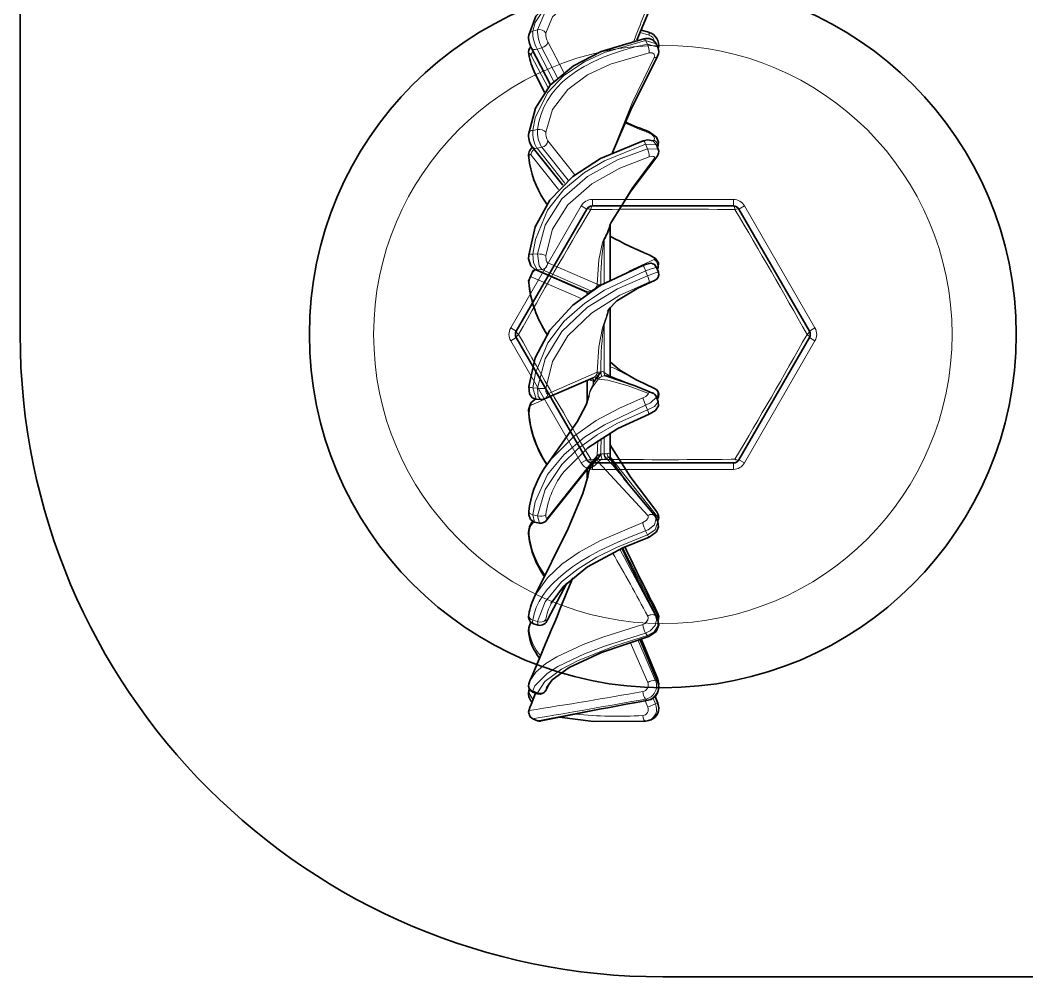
# Model space of a CAD drawing. Extents: x 145 to 857, y 42 to 790.
# Drawn here: x 392.41 to 400.24, y 289.08 to 296.53 of the extents above; entities that cross this region are included whole.
import ezdxf

# ---------------------------------------------------------------- set-up
doc = ezdxf.new("R2010")
doc.units = 0

msp = doc.modelspace()

# ---------------------------------------------------------------- linework, layer by layer
at = {"color": 7, "lineweight": 35}
for p, q in [((392.412, 359.8392), (392.412, 294.0792)), ((397.412, 289.0792), (453.792, 289.0792))]:
    msp.add_line(p, q, dxfattribs=at)
at = {"color": 7, "lineweight": 35, "ltscale": 0.010644}
msp.add_line((397.2104, 296.3682), (397.3724, 296.7619), dxfattribs=at)
at = {"color": 7, "lineweight": 13, "ltscale": 0.000979767}
msp.add_line((396.3999, 296.4388), (396.4373, 296.4503), dxfattribs=at)
at = {"color": 7, "lineweight": 35, "ltscale": 0.001541}
msp.add_line((397.2429, 296.4482), (397.3019, 296.4304), dxfattribs=at)
at = {"color": 7, "lineweight": 13, "ltscale": 0.001851}
msp.add_line((397.2351, 296.4291), (397.3059, 296.4074), dxfattribs=at)
at = {"color": 7, "lineweight": 13, "ltscale": 0.000773163}
msp.add_line((397.2921, 296.3388), (397.2781, 296.3664), dxfattribs=at)
at = {"color": 7, "lineweight": 13, "ltscale": 0.00214}
msp.add_line((397.3596, 296.3402), (397.2781, 296.3664), dxfattribs=at)
at = {"color": 7, "lineweight": 35, "ltscale": 0.008072}
msp.add_line((396.5385, 296.0216), (396.3892, 296.3079), dxfattribs=at)
at = {"color": 7, "lineweight": 13, "ltscale": 0.000972209}
msp.add_line((396.4335, 296.2989), (396.4708, 296.3101), dxfattribs=at)
at = {"color": 7, "lineweight": 13, "ltscale": 0.007057}
msp.add_line((396.5641, 296.0486), (396.4335, 296.2989), dxfattribs=at)
at = {"color": 7, "lineweight": 13, "ltscale": 0.006598}
msp.add_line((396.4708, 296.3101), (396.5928, 296.0761), dxfattribs=at)
at = {"color": 7, "lineweight": 13, "ltscale": 0.006709}
msp.add_line((396.5172, 296.3551), (396.6414, 296.1172), dxfattribs=at)
at = {"color": 7, "lineweight": 13, "ltscale": 0.002108}
for p, q in [((397.2921, 296.3388), (397.3727, 296.3139)), ((397.3624, 295.5556), (397.2781, 295.5592))]:
    msp.add_line(p, q, dxfattribs=at)
at = {"color": 7, "lineweight": 35, "ltscale": 0.000772135}
msp.add_line((397.3727, 296.3139), (397.359, 296.3416), dxfattribs=at)
at = {"color": 7, "lineweight": 13, "ltscale": 0.000244641}
msp.add_line((396.3688, 296.2616), (396.3719, 296.2523), dxfattribs=at)
at = {"color": 7, "lineweight": 13, "ltscale": 0.007117}
msp.add_line((396.5189, 295.9988), (396.3871, 296.2512), dxfattribs=at)
at = {"color": 7, "lineweight": 35, "ltscale": 0.004014}
msp.add_line((396.4195, 296.1078), (396.4923, 295.9647), dxfattribs=at)
at = {"color": 7, "lineweight": 13, "ltscale": 0.000956129}
msp.add_line((396.3999, 295.6664), (396.4373, 295.6742), dxfattribs=at)
at = {"color": 7, "lineweight": 13, "ltscale": 0.00846}
msp.add_line((396.5172, 295.5861), (396.7286, 295.3219), dxfattribs=at)
at = {"color": 7, "lineweight": 13, "ltscale": 0.000248424}
msp.add_line((397.3059, 295.6467), (397.3053, 295.6566), dxfattribs=at)
at = {"color": 7, "lineweight": 13, "ltscale": 0.000271475}
msp.add_line((397.3438, 295.5926), (397.3372, 295.584), dxfattribs=at)
at = {"color": 7, "lineweight": 35, "ltscale": 0.009608}
msp.add_line((396.6342, 295.2401), (396.3943, 295.5403), dxfattribs=at)
at = {"color": 7, "lineweight": 13, "ltscale": 0.000948626}
msp.add_line((396.4335, 295.528), (396.4708, 295.5353), dxfattribs=at)
at = {"color": 7, "lineweight": 13, "ltscale": 0.008695}
msp.add_line((396.6506, 295.2563), (396.4335, 295.528), dxfattribs=at)
at = {"color": 7, "lineweight": 13, "ltscale": 0.008201}
msp.add_line((396.4708, 295.5353), (396.6755, 295.2791), dxfattribs=at)
at = {"color": 7, "lineweight": 13, "ltscale": 0.000933072}
msp.add_line((397.2921, 295.5246), (397.2781, 295.5592), dxfattribs=at)
at = {"color": 7, "lineweight": 13, "ltscale": 0.0021}
msp.add_line((397.2921, 295.5246), (397.376, 295.5209), dxfattribs=at)
at = {"color": 7, "lineweight": 35, "ltscale": 0.000932371}
msp.add_line((397.376, 295.5209), (397.3624, 295.5556), dxfattribs=at)
at = {"color": 7, "lineweight": 13, "ltscale": 0.000204126}
msp.add_line((397.3739, 295.5384), (397.3696, 295.5315), dxfattribs=at)
at = {"color": 7, "lineweight": 13, "ltscale": 0.000198975}
msp.add_line((396.3685, 295.457), (396.3719, 295.4498), dxfattribs=at)
at = {"color": 7, "lineweight": 13, "ltscale": 0.00856}
msp.add_line((396.6011, 295.2063), (396.3871, 295.4737), dxfattribs=at)
at = {"color": 7, "lineweight": 35, "ltscale": 0.000945436}
msp.add_line((396.5096, 295.0917), (396.4887, 295.1232), dxfattribs=at)
at = {"color": 7, "lineweight": 13, "ltscale": 0.027424}
for p, q in [((397.9604, 295.1292), (396.8635, 295.1292)), ((396.7769, 295.0792), (396.2284, 294.1292)), ((398.0471, 293.0792), (398.5956, 294.0292)), ((396.8635, 293.0292), (397.9604, 293.0292))]:
    msp.add_line(p, q, dxfattribs=at)
at = {"color": 7, "lineweight": 13, "ltscale": 0.00125}
for p, q in [((396.8635, 295.1292), (396.8635, 295.0792)), ((397.9604, 295.1292), (397.9604, 295.0792)), ((396.7769, 295.0792), (396.8202, 295.0542)), ((398.0471, 295.0792), (398.0038, 295.0542)), ((398.5956, 294.1292), (398.5522, 294.1042)), ((398.5956, 294.0292), (398.5522, 294.0542)), ((396.7769, 293.0792), (396.8202, 293.1042)), ((396.8635, 293.0292), (396.8635, 293.0792)), ((397.9604, 293.0292), (397.9604, 293.0792)), ((398.0471, 293.0792), (398.0038, 293.1042))]:
    msp.add_line(p, q, dxfattribs=at)
at = {"color": 7, "lineweight": 35, "ltscale": 0.027424}
for p, q in [((396.8202, 295.0542), (396.2717, 294.1042)), ((397.9604, 295.0792), (396.8635, 295.0792)), ((398.5522, 294.1042), (398.0038, 295.0542)), ((396.2717, 294.0542), (396.8202, 293.1042)), ((398.0038, 293.1042), (398.5522, 294.0542)), ((396.8635, 293.0792), (397.9604, 293.0792))]:
    msp.add_line(p, q, dxfattribs=at)
at = {"color": 7, "lineweight": 13, "ltscale": 0.000750764}
msp.add_line((396.881, 295.0511), (396.851, 295.0509), dxfattribs=at)
at = {"color": 7, "lineweight": 13, "ltscale": 0.027425}
msp.add_line((398.5956, 294.1292), (398.0471, 295.0792), dxfattribs=at)
at = {"color": 7, "lineweight": 35, "ltscale": 0.000834494}
msp.add_line((397.0115, 294.956), (396.9982, 294.9253), dxfattribs=at)
at = {"color": 7, "lineweight": 13, "ltscale": 0.00035131}
msp.add_line((397.0002, 294.912), (397.0021, 294.9259), dxfattribs=at)
at = {"color": 7, "lineweight": 13, "ltscale": 0.010281}
msp.add_line((397.0002, 294.912), (397.0002, 294.5007), dxfattribs=at)
at = {"color": 7, "lineweight": 13, "ltscale": 0.000285926}
msp.add_line((397.0021, 294.9259), (397.0029, 294.9373), dxfattribs=at)
at = {"color": 7, "lineweight": 35, "ltscale": 0.010884}
msp.add_line((397.003, 294.9376), (397.003, 294.5022), dxfattribs=at)
at = {"color": 7, "lineweight": 13, "ltscale": 0.000247592}
msp.add_line((396.9551, 294.8106), (396.9535, 294.8203), dxfattribs=at)
at = {"color": 7, "lineweight": 13, "ltscale": 0.008352}
msp.add_line((396.9551, 294.4765), (396.9551, 294.8106), dxfattribs=at)
at = {"color": 7, "lineweight": 13, "ltscale": 0.000939231}
msp.add_line((396.3999, 294.7026), (396.4373, 294.7057), dxfattribs=at)
at = {"color": 7, "lineweight": 13, "ltscale": 0.00538}
msp.add_line((397.3438, 294.6619), (397.1483, 294.5721), dxfattribs=at)
at = {"color": 7, "lineweight": 13, "ltscale": 5.12591e-05}
msp.add_line((397.3059, 294.697), (397.3064, 294.699), dxfattribs=at)
at = {"color": 7, "lineweight": 35, "ltscale": 0.011066}
msp.add_line((396.8195, 294.4091), (396.4136, 294.5858), dxfattribs=at)
at = {"color": 7, "lineweight": 13, "ltscale": 0.000932938}
msp.add_line((396.4335, 294.5824), (396.4708, 294.5849), dxfattribs=at)
at = {"color": 7, "lineweight": 13, "ltscale": 0.010741}
msp.add_line((396.8275, 294.4109), (396.4335, 294.5824), dxfattribs=at)
at = {"color": 7, "lineweight": 13, "ltscale": 0.010385}
msp.add_line((396.4708, 294.5849), (396.8517, 294.4192), dxfattribs=at)
at = {"color": 7, "lineweight": 13, "ltscale": 0.010457}
msp.add_line((396.5172, 294.6353), (396.9013, 294.4698), dxfattribs=at)
at = {"color": 7, "lineweight": 13, "ltscale": 0.000999216}
msp.add_line((397.2921, 294.5361), (397.2781, 294.5735), dxfattribs=at)
at = {"color": 7, "lineweight": 35, "ltscale": 0.00099944}
msp.add_line((397.377, 294.5635), (397.3633, 294.6011), dxfattribs=at)
at = {"color": 7, "lineweight": 13, "ltscale": 0.000111007}
msp.add_line((397.3696, 294.5966), (397.3655, 294.5948), dxfattribs=at)
at = {"color": 7, "lineweight": 13, "ltscale": 0.000228537}
msp.add_line((397.3764, 294.6027), (397.3696, 294.5966), dxfattribs=at)
at = {"color": 7, "lineweight": 35, "ltscale": 0.000476663}
msp.add_line((397.3764, 294.6027), (397.3696, 294.5848), dxfattribs=at)
at = {"color": 7, "lineweight": 13, "ltscale": 0.000104956}
msp.add_line((396.3684, 294.4843), (396.3719, 294.4819), dxfattribs=at)
at = {"color": 7, "lineweight": 13, "ltscale": 0.010626}
msp.add_line((396.7775, 294.3597), (396.3871, 294.5279), dxfattribs=at)
at = {"color": 7, "lineweight": 13, "ltscale": 0.003695}
msp.add_line((397.3438, 294.4976), (397.2103, 294.4343), dxfattribs=at)
at = {"color": 7, "lineweight": 35, "ltscale": 0.003699}
for p, q in [((397.3472, 294.4989), (397.2134, 294.4359)), ((397.3472, 293.6595), (397.2134, 293.7226))]:
    msp.add_line(p, q, dxfattribs=at)
at = {"color": 7, "lineweight": 35, "ltscale": 0.000292925}
msp.add_line((396.823, 294.3981), (396.8195, 294.4092), dxfattribs=at)
at = {"color": 7, "lineweight": 13, "ltscale": 0.000432369}
for p, q in [((396.8437, 294.417), (396.8275, 294.4109)), ((396.8709, 293.7143), (396.8547, 293.7203))]:
    msp.add_line(p, q, dxfattribs=at)
at = {"color": 7, "lineweight": 13, "ltscale": 0.000207301}
msp.add_line((396.8437, 294.417), (396.8517, 294.4192), dxfattribs=at)
at = {"color": 7, "lineweight": 13, "ltscale": 0.000268191}
msp.add_line((396.854, 294.4139), (396.8437, 294.417), dxfattribs=at)
at = {"color": 7, "lineweight": 13, "ltscale": 0.000188225}
msp.add_line((396.9013, 294.4698), (396.9004, 294.4623), dxfattribs=at)
at = {"color": 7, "lineweight": 13, "ltscale": 0.000605574}
msp.add_line((396.9234, 294.4546), (396.9004, 294.4623), dxfattribs=at)
at = {"color": 7, "lineweight": 35, "ltscale": 0.000196077}
msp.add_line((396.9234, 294.4546), (396.9281, 294.4608), dxfattribs=at)
at = {"color": 7, "lineweight": 35, "ltscale": 0.00011673}
msp.add_line((396.9279, 294.4655), (396.9279, 294.4702), dxfattribs=at)
at = {"color": 7, "lineweight": 35, "ltscale": 0.000106812}
msp.add_line((396.9279, 294.4612), (396.9279, 294.4655), dxfattribs=at)
at = {"color": 7, "lineweight": 13, "ltscale": 0.000232705}
msp.add_line((396.9279, 294.4612), (396.9363, 294.4653), dxfattribs=at)
at = {"color": 7, "lineweight": 35, "ltscale": 5.56946e-05}
msp.add_line((396.823, 294.3981), (396.823, 294.3958), dxfattribs=at)
at = {"color": 7, "lineweight": 13, "ltscale": 4.65643e-05}
msp.add_line((396.823, 294.3981), (396.8231, 294.3962), dxfattribs=at)
at = {"color": 7, "lineweight": 13, "ltscale": 0.013543}
msp.add_line((397.0002, 294.2878), (397.0002, 293.746), dxfattribs=at)
at = {"color": 7, "lineweight": 35, "ltscale": 0.013217}
msp.add_line((397.003, 294.2913), (397.003, 293.7626), dxfattribs=at)
at = {"color": 7, "lineweight": 13, "ltscale": 0.001249}
for p, q in [((396.2284, 294.1292), (396.2717, 294.1042)), ((396.2284, 294.0292), (396.2717, 294.0542))]:
    msp.add_line(p, q, dxfattribs=at)
at = {"color": 7, "lineweight": 13, "ltscale": 0.000191407}
msp.add_line((396.9551, 294.1546), (396.9535, 294.1621), dxfattribs=at)
at = {"color": 7, "lineweight": 13, "ltscale": 0.009286}
msp.add_line((396.9551, 293.7832), (396.9551, 294.1546), dxfattribs=at)
at = {"color": 7, "lineweight": 13, "ltscale": 0.027423}
msp.add_line((396.2284, 294.0292), (396.7769, 293.0792), dxfattribs=at)
at = {"color": 7, "lineweight": 13, "ltscale": 0.01049}
msp.add_line((396.5172, 293.6174), (396.9013, 293.7862), dxfattribs=at)
at = {"color": 7, "lineweight": 13, "ltscale": 0.000191256}
msp.add_line((396.9013, 293.7862), (396.9004, 293.7786), dxfattribs=at)
at = {"color": 7, "lineweight": 13, "ltscale": 0.000574625}
msp.add_line((396.9234, 293.7773), (396.9004, 293.7786), dxfattribs=at)
at = {"color": 7, "lineweight": 13, "ltscale": 0.000683704}
msp.add_line((396.9286, 293.7885), (396.9013, 293.7862), dxfattribs=at)
at = {"color": 7, "lineweight": 35, "ltscale": 0.000664507}
msp.add_line((396.9234, 293.7773), (396.9068, 293.7566), dxfattribs=at)
at = {"color": 7, "lineweight": 35, "ltscale": 0.000199747}
msp.add_line((396.9234, 293.7773), (396.9281, 293.7838), dxfattribs=at)
at = {"color": 7, "lineweight": 35, "ltscale": 0.000108337}
msp.add_line((396.9279, 293.7842), (396.9279, 293.7885), dxfattribs=at)
at = {"color": 7, "lineweight": 13, "ltscale": 0.000841533}
msp.add_line((396.9279, 293.7842), (396.9384, 293.7522), dxfattribs=at)
at = {"color": 7, "lineweight": 13, "ltscale": 0.00068746}
msp.add_line((396.9286, 293.7885), (396.9289, 293.816), dxfattribs=at)
at = {"color": 7, "lineweight": 13, "ltscale": 0.000137757}
msp.add_line((396.9551, 293.7832), (396.9597, 293.7802), dxfattribs=at)
at = {"color": 7, "lineweight": 13, "ltscale": 0.000566161}
msp.add_line((396.9597, 293.7802), (396.9791, 293.7684), dxfattribs=at)
at = {"color": 7, "lineweight": 13, "ltscale": 0.011848}
msp.add_line((396.8209, 293.719), (396.3871, 293.528), dxfattribs=at)
at = {"color": 7, "lineweight": 35, "ltscale": 0.010312}
msp.add_line((396.4907, 293.5769), (396.869, 293.7415), dxfattribs=at)
at = {"color": 7, "lineweight": 13, "ltscale": 7.3401e-05}
msp.add_line((396.823, 293.721), (396.8209, 293.719), dxfattribs=at)
at = {"color": 7, "lineweight": 13, "ltscale": 0.004324}
msp.add_line((396.8209, 293.719), (396.8214, 293.5461), dxfattribs=at)
at = {"color": 7, "lineweight": 35, "ltscale": 0.004278}
msp.add_line((396.823, 293.7214), (396.823, 293.5503), dxfattribs=at)
at = {"color": 7, "lineweight": 13, "ltscale": 0.004177}
msp.add_line((396.8258, 293.7227), (396.8258, 293.5556), dxfattribs=at)
at = {"color": 7, "lineweight": 13, "ltscale": 0.000407916}
msp.add_line((396.8547, 293.7203), (396.8409, 293.729), dxfattribs=at)
at = {"color": 7, "lineweight": 13, "ltscale": 0.000347523}
msp.add_line((396.8547, 293.7203), (396.8514, 293.7339), dxfattribs=at)
at = {"color": 7, "lineweight": 13, "ltscale": 0.000431107}
msp.add_line((396.8802, 293.7481), (396.865, 293.74), dxfattribs=at)
at = {"color": 7, "lineweight": 13, "ltscale": 0.001406}
msp.add_line((396.8709, 293.6764), (396.9032, 293.7224), dxfattribs=at)
at = {"color": 7, "lineweight": 13, "ltscale": 0.000605011}
msp.add_line((396.8709, 293.7143), (396.8709, 293.6901), dxfattribs=at)
at = {"color": 7, "lineweight": 13, "ltscale": 0.000103067}
msp.add_line((396.8709, 293.7143), (396.8749, 293.7133), dxfattribs=at)
at = {"color": 7, "lineweight": 13, "ltscale": 0.000611845}
msp.add_line((396.8709, 293.6901), (396.8787, 293.7133), dxfattribs=at)
at = {"color": 7, "lineweight": 13, "ltscale": 9.53674e-05}
msp.add_line((396.8787, 293.7133), (396.8749, 293.7133), dxfattribs=at)
at = {"color": 7, "lineweight": 35, "ltscale": 0.000663224}
msp.add_line((396.8931, 293.7356), (396.8787, 293.7133), dxfattribs=at)
at = {"color": 7, "lineweight": 13, "ltscale": 0.000449989}
msp.add_line((396.8931, 293.7356), (396.8802, 293.7481), dxfattribs=at)
at = {"color": 7, "lineweight": 35, "ltscale": 0.00022967}
msp.add_line((396.8935, 293.7362), (396.8981, 293.7442), dxfattribs=at)
at = {"color": 7, "lineweight": 35, "ltscale": 0.000378268}
msp.add_line((396.9068, 293.7566), (396.8981, 293.7442), dxfattribs=at)
at = {"color": 7, "lineweight": 13, "ltscale": 0.000428745}
msp.add_line((396.8981, 293.7442), (396.909, 293.731), dxfattribs=at)
at = {"color": 7, "lineweight": 13, "ltscale": 0.000257309}
msp.add_line((396.9032, 293.7224), (396.909, 293.731), dxfattribs=at)
at = {"color": 7, "lineweight": 13, "ltscale": 0.000487671}
msp.add_line((396.9068, 293.7566), (396.9185, 293.741), dxfattribs=at)
at = {"color": 7, "lineweight": 13, "ltscale": 0.000345901}
msp.add_line((396.909, 293.731), (396.9185, 293.741), dxfattribs=at)
at = {"color": 7, "lineweight": 13, "ltscale": 0.000342978}
msp.add_line((397.0002, 293.746), (396.993, 293.7577), dxfattribs=at)
at = {"color": 7, "lineweight": 35, "ltscale": 0.000432587}
msp.add_line((397.003, 293.7626), (397.003, 293.7453), dxfattribs=at)
at = {"color": 7, "lineweight": 13, "ltscale": 0.00093748}
msp.add_line((396.3999, 293.6636), (396.4373, 293.6616), dxfattribs=at)
at = {"color": 7, "lineweight": 13, "ltscale": 0.002317}
msp.add_line((396.4263, 293.5748), (396.3999, 293.6636), dxfattribs=at)
at = {"color": 7, "lineweight": 13, "ltscale": 0.000342561}
msp.add_line((396.8709, 293.6901), (396.8709, 293.6764), dxfattribs=at)
at = {"color": 7, "lineweight": 35, "ltscale": 0.000162993}
msp.add_line((396.4196, 293.5753), (396.4136, 293.5727), dxfattribs=at)
at = {"color": 7, "lineweight": 35, "ltscale": 0.000923752}
msp.add_line((396.4267, 293.5748), (396.4636, 293.5723), dxfattribs=at)
at = {"color": 7, "lineweight": 13, "ltscale": 0.001549}
msp.add_line((397.2781, 293.5283), (397.2557, 293.586), dxfattribs=at)
at = {"color": 7, "lineweight": 13, "ltscale": 0.000421961}
msp.add_line((397.3696, 293.5992), (397.3541, 293.606), dxfattribs=at)
at = {"color": 7, "lineweight": 35, "ltscale": 0.000960829}
msp.add_line((397.3764, 293.5558), (397.3627, 293.5917), dxfattribs=at)
at = {"color": 7, "lineweight": 13, "ltscale": 0.000345931}
msp.add_line((397.3696, 293.5992), (397.3648, 293.5863), dxfattribs=at)
at = {"color": 7, "lineweight": 13, "ltscale": 0.0002138}
msp.add_line((397.377, 293.5949), (397.3696, 293.5992), dxfattribs=at)
at = {"color": 7, "lineweight": 35, "ltscale": 0.000539905}
msp.add_line((397.377, 293.5949), (397.3696, 293.5746), dxfattribs=at)
at = {"color": 7, "lineweight": 13, "ltscale": 0.000133067}
msp.add_line((396.3684, 293.4614), (396.3719, 293.4655), dxfattribs=at)
at = {"color": 7, "lineweight": 13, "ltscale": 0.000960016}
msp.add_line((397.2921, 293.4925), (397.2781, 293.5283), dxfattribs=at)
at = {"color": 7, "lineweight": 13, "ltscale": 0.000900414}
msp.add_line((397.3064, 293.4594), (397.2921, 293.4925), dxfattribs=at)
at = {"color": 7, "lineweight": 13, "ltscale": 0.004079}
msp.add_line((397.0002, 293.3118), (397.0002, 293.1486), dxfattribs=at)
at = {"color": 7, "lineweight": 35, "ltscale": 0.003647}
msp.add_line((397.003, 293.3134), (397.003, 293.1675), dxfattribs=at)
at = {"color": 7, "lineweight": 13, "ltscale": 0.002902}
msp.add_line((396.9013, 293.138), (396.9075, 293.2539), dxfattribs=at)
at = {"color": 7, "lineweight": 13, "ltscale": 0.002486}
msp.add_line((396.9289, 293.1711), (396.9322, 293.2705), dxfattribs=at)
at = {"color": 7, "lineweight": 13, "ltscale": 0.003419}
msp.add_line((396.9551, 293.1478), (396.9551, 293.2846), dxfattribs=at)
at = {"color": 7, "lineweight": 35, "ltscale": 0.000154114}
msp.add_line((396.9279, 293.1465), (396.9279, 293.1527), dxfattribs=at)
at = {"color": 7, "lineweight": 13, "ltscale": 0.000458567}
msp.add_line((396.9286, 293.1527), (396.9289, 293.1711), dxfattribs=at)
at = {"color": 7, "lineweight": 13, "ltscale": 0.000494823}
msp.add_line((396.9597, 293.1486), (396.9791, 293.1526), dxfattribs=at)
at = {"color": 7, "lineweight": 13, "ltscale": 0.000217739}
msp.add_line((397.0002, 293.1486), (396.993, 293.1534), dxfattribs=at)
at = {"color": 7, "lineweight": 35, "ltscale": 0.000523003}
msp.add_line((397.0115, 293.2025), (397.0027, 293.2215), dxfattribs=at)
at = {"color": 7, "lineweight": 35, "ltscale": 0.001057}
msp.add_line((397.003, 293.1675), (397.003, 293.1253), dxfattribs=at)
at = {"color": 7, "lineweight": 13, "ltscale": 0.000437092}
msp.add_line((397.0115, 293.2025), (397.0035, 293.218), dxfattribs=at)
at = {"color": 7, "lineweight": 35, "ltscale": 0.002025}
msp.add_line((396.5352, 293.1015), (396.4887, 293.0352), dxfattribs=at)
at = {"color": 7, "lineweight": 35, "ltscale": 0.01531}
msp.add_line((396.5098, 292.6352), (396.8919, 293.1138), dxfattribs=at)
at = {"color": 7, "lineweight": 13, "ltscale": 0.015423}
msp.add_line((396.5172, 292.6553), (396.9013, 293.138), dxfattribs=at)
at = {"color": 7, "lineweight": 13, "ltscale": 0.000527954}
msp.add_line((396.8709, 293.0872), (396.8709, 293.0661), dxfattribs=at)
at = {"color": 7, "lineweight": 13, "ltscale": 0.000126201}
msp.add_line((396.8709, 293.0872), (396.8749, 293.0841), dxfattribs=at)
at = {"color": 7, "lineweight": 13, "ltscale": 0.00046008}
msp.add_line((396.8709, 293.0661), (396.8787, 293.0827), dxfattribs=at)
at = {"color": 7, "lineweight": 13, "ltscale": 0.000101359}
msp.add_line((396.8787, 293.0827), (396.8749, 293.0841), dxfattribs=at)
at = {"color": 7, "lineweight": 13, "ltscale": 0.00025201}
msp.add_line((396.8931, 293.0994), (396.8845, 293.1047), dxfattribs=at)
at = {"color": 7, "lineweight": 35, "ltscale": 0.000200634}
msp.add_line((396.8935, 293.1), (396.8981, 293.1066), dxfattribs=at)
at = {"color": 7, "lineweight": 35, "ltscale": 0.000346025}
msp.add_line((396.9068, 293.1173), (396.8981, 293.1066), dxfattribs=at)
at = {"color": 7, "lineweight": 13, "ltscale": 0.000173081}
msp.add_line((396.9013, 293.138), (396.9004, 293.1311), dxfattribs=at)
at = {"color": 7, "lineweight": 13, "ltscale": 0.000227821}
msp.add_line((396.9032, 293.0812), (396.909, 293.0883), dxfattribs=at)
at = {"color": 7, "lineweight": 35, "ltscale": 0.000634548}
msp.add_line((396.9234, 293.1365), (396.9068, 293.1173), dxfattribs=at)
at = {"color": 7, "lineweight": 13, "ltscale": 0.000305147}
msp.add_line((396.909, 293.0883), (396.9185, 293.0959), dxfattribs=at)
at = {"color": 7, "lineweight": 13, "ltscale": 0.014235}
msp.add_line((396.909, 293.0883), (397.2949, 292.6696), dxfattribs=at)
at = {"color": 7, "lineweight": 35, "ltscale": 0.000187668}
msp.add_line((396.9234, 293.1365), (396.9281, 293.1424), dxfattribs=at)
at = {"color": 7, "lineweight": 35, "ltscale": 9.53674e-05}
msp.add_line((396.9279, 293.1427), (396.9279, 293.1465), dxfattribs=at)
at = {"color": 7, "lineweight": 13, "ltscale": 0.00011665}
msp.add_line((396.9551, 293.1478), (396.9597, 293.1486), dxfattribs=at)
at = {"color": 7, "lineweight": 13, "ltscale": 6.3232e-05}
msp.add_line((396.9706, 293.1153), (396.9725, 293.117), dxfattribs=at)
at = {"color": 7, "lineweight": 13, "ltscale": 0.000516212}
msp.add_line((396.9725, 293.117), (396.9926, 293.1215), dxfattribs=at)
at = {"color": 7, "lineweight": 13, "ltscale": 0.000202012}
msp.add_line((396.9926, 293.1215), (396.9988, 293.1267), dxfattribs=at)
at = {"color": 7, "lineweight": 13, "ltscale": 8.26584e-05}
msp.add_line((397.0021, 293.1262), (396.9988, 293.1267), dxfattribs=at)
at = {"color": 7, "lineweight": 13, "ltscale": 4.82586e-05}
msp.add_line((397.0033, 293.1247), (397.0021, 293.1262), dxfattribs=at)
at = {"color": 7, "lineweight": 13, "ltscale": 0.014865}
msp.add_line((397.3696, 292.6598), (397.0022, 293.1273), dxfattribs=at)
at = {"color": 7, "lineweight": 13, "ltscale": 0.000750008}
msp.add_line((397.943, 293.1073), (397.973, 293.1076), dxfattribs=at)
at = {"color": 7, "lineweight": 13, "ltscale": 0.002006}
msp.add_line((396.8212, 293.0263), (396.8217, 292.9461), dxfattribs=at)
at = {"color": 7, "lineweight": 35, "ltscale": 0.001897}
msp.add_line((396.823, 293.0274), (396.823, 292.9515), dxfattribs=at)
at = {"color": 7, "lineweight": 13, "ltscale": 0.00114}
msp.add_line((396.8258, 293.0309), (396.8258, 292.9853), dxfattribs=at)
at = {"color": 7, "lineweight": 13, "ltscale": 0.000378419}
msp.add_line((396.8709, 293.0661), (396.8709, 293.0509), dxfattribs=at)
at = {"color": 7, "lineweight": 13, "ltscale": 0.000791498}
msp.add_line((396.8236, 292.9537), (396.8258, 292.9853), dxfattribs=at)
at = {"color": 7, "lineweight": 35, "ltscale": 0.009516}
msp.add_line((397.1096, 292.9579), (397.3515, 292.664), dxfattribs=at)
at = {"color": 7, "lineweight": 13, "ltscale": 0.000830128}
msp.add_line((396.4078, 292.6206), (396.3871, 292.5946), dxfattribs=at)
at = {"color": 7, "lineweight": 35, "ltscale": 0.000198745}
msp.add_line((396.3992, 292.6243), (396.3943, 292.6181), dxfattribs=at)
at = {"color": 7, "lineweight": 13, "ltscale": 0.000951874}
msp.add_line((396.3999, 292.6748), (396.4373, 292.6679), dxfattribs=at)
at = {"color": 7, "lineweight": 13, "ltscale": 0.001445}
msp.add_line((396.4144, 292.6189), (396.3999, 292.6748), dxfattribs=at)
at = {"color": 7, "lineweight": 35, "ltscale": 0.000950871}
msp.add_line((396.4144, 292.6189), (396.4517, 292.6115), dxfattribs=at)
at = {"color": 7, "lineweight": 13, "ltscale": 0.001454}
msp.add_line((396.4373, 292.6679), (396.4517, 292.6115), dxfattribs=at)
at = {"color": 7, "lineweight": 35, "ltscale": 0.000413501}
msp.add_line((397.3515, 292.664), (397.3602, 292.6499), dxfattribs=at)
at = {"color": 7, "lineweight": 35, "ltscale": 0.000822419}
msp.add_line((397.3739, 292.62), (397.3602, 292.6499), dxfattribs=at)
at = {"color": 7, "lineweight": 13, "ltscale": 0.000434948}
msp.add_line((397.3696, 292.6598), (397.363, 292.6437), dxfattribs=at)
at = {"color": 7, "lineweight": 35, "ltscale": 0.000307578}
msp.add_line((397.376, 292.6376), (397.3715, 292.6261), dxfattribs=at)
at = {"color": 7, "lineweight": 13, "ltscale": 0.000822539}
msp.add_line((397.2921, 292.5197), (397.2781, 292.5494), dxfattribs=at)
at = {"color": 7, "lineweight": 13, "ltscale": 0.014736}
msp.add_line((397.0783, 292.4081), (397.3557, 291.888), dxfattribs=at)
at = {"color": 7, "lineweight": 13, "ltscale": 0.014786}
msp.add_line((397.3696, 291.8916), (397.0998, 292.4179), dxfattribs=at)
at = {"color": 7, "lineweight": 35, "ltscale": 0.008068}
msp.add_line((396.5151, 291.8573), (396.6644, 292.1435), dxfattribs=at)
at = {"color": 7, "lineweight": 13, "ltscale": 0.00775}
msp.add_line((396.5172, 291.8649), (396.6605, 292.1398), dxfattribs=at)
at = {"color": 7, "lineweight": 13, "ltscale": 0.000974945}
msp.add_line((396.3999, 291.8553), (396.4373, 291.8444), dxfattribs=at)
at = {"color": 7, "lineweight": 35, "ltscale": 0.00097462}
msp.add_line((396.4054, 291.8279), (396.4427, 291.8166), dxfattribs=at)
at = {"color": 7, "lineweight": 13, "ltscale": 0.000707746}
msp.add_line((396.4373, 291.8444), (396.4427, 291.8166), dxfattribs=at)
at = {"color": 7, "lineweight": 13, "ltscale": 0.000195992}
msp.add_line((396.5172, 291.8649), (396.5151, 291.8573), dxfattribs=at)
at = {"color": 7, "lineweight": 13, "ltscale": 0.000625708}
msp.add_line((397.3696, 291.8672), (397.3557, 291.888), dxfattribs=at)
at = {"color": 7, "lineweight": 13, "ltscale": 0.000350423}
msp.add_line((397.3696, 291.8916), (397.3632, 291.8791), dxfattribs=at)
at = {"color": 7, "lineweight": 13, "ltscale": 0.000614158}
msp.add_line((397.2921, 291.7349), (397.2781, 291.7551), dxfattribs=at)
at = {"color": 7, "lineweight": 13, "ltscale": 0.008553}
msp.add_line((397.1565, 291.6831), (397.2949, 291.3702), dxfattribs=at)
at = {"color": 7, "lineweight": 13, "ltscale": 0.008697}
msp.add_line((397.218, 291.7026), (397.3557, 291.3831), dxfattribs=at)
at = {"color": 7, "lineweight": 13, "ltscale": 0.009004}
msp.add_line((397.3696, 291.3743), (397.2302, 291.7064), dxfattribs=at)
at = {"color": 7, "lineweight": 35, "ltscale": 0.009093}
msp.add_line((397.2328, 291.7072), (397.3724, 291.3713), dxfattribs=at)
at = {"color": 7, "lineweight": 13, "ltscale": 0.008694}
msp.add_line((397.3696, 291.3872), (397.2349, 291.7078), dxfattribs=at)
at = {"color": 7, "lineweight": 35, "ltscale": 0.008484}
msp.add_line((397.2429, 291.7102), (397.3724, 291.3965), dxfattribs=at)
at = {"color": 7, "lineweight": 35, "ltscale": 0.000627399}
msp.add_line((396.3701, 291.3605), (396.3784, 291.3842), dxfattribs=at)
at = {"color": 7, "lineweight": 35, "ltscale": 0.000469339}
msp.add_line((396.5168, 291.3401), (396.5241, 291.3574), dxfattribs=at)
at = {"color": 7, "lineweight": 13, "ltscale": 0.000406726}
msp.add_line((396.5172, 291.3416), (396.5236, 291.3565), dxfattribs=at)
at = {"color": 7, "lineweight": 13, "ltscale": 0.000412531}
msp.add_line((397.3696, 291.3743), (397.3557, 291.3831), dxfattribs=at)
at = {"color": 7, "lineweight": 13, "ltscale": 0.000102032}
msp.add_line((397.3724, 291.3713), (397.3696, 291.3743), dxfattribs=at)
at = {"color": 7, "lineweight": 13, "ltscale": 0.002361}
msp.add_line((396.4222, 291.2879), (396.3871, 291.2002), dxfattribs=at)
at = {"color": 7, "lineweight": 35, "ltscale": 0.002361}
msp.add_line((396.4221, 291.2879), (396.3871, 291.2002), dxfattribs=at)
at = {"color": 7, "lineweight": 13, "ltscale": 0.000996051}
msp.add_line((396.3999, 291.3041), (396.4373, 291.2905), dxfattribs=at)
at = {"color": 7, "lineweight": 13, "ltscale": 0.000197217}
msp.add_line((396.4004, 291.2962), (396.3999, 291.3041), dxfattribs=at)
at = {"color": 7, "lineweight": 35, "ltscale": 0.000995477}
msp.add_line((396.4004, 291.2962), (396.4377, 291.2824), dxfattribs=at)
at = {"color": 7, "lineweight": 13, "ltscale": 0.00020166}
msp.add_line((396.4373, 291.2905), (396.4377, 291.2824), dxfattribs=at)
at = {"color": 7, "lineweight": 13, "ltscale": 0.000408825}
msp.add_line((396.5018, 291.3142), (396.5074, 291.3296), dxfattribs=at)
at = {"color": 7, "lineweight": 13, "ltscale": 0.001315}
msp.add_line((397.2749, 291.228), (397.2949, 291.1794), dxfattribs=at)
at = {"color": 7, "lineweight": 13, "ltscale": 0.000404853}
msp.add_line((397.2921, 291.2329), (397.2781, 291.2411), dxfattribs=at)
at = {"color": 7, "lineweight": 13, "ltscale": 0.000119102}
msp.add_line((397.2968, 291.232), (397.2921, 291.2329), dxfattribs=at)
at = {"color": 7, "lineweight": 13, "ltscale": 0.001633}
msp.add_line((397.3557, 291.2034), (397.2949, 291.1794), dxfattribs=at)
at = {"color": 7, "lineweight": 13, "ltscale": 0.001244}
msp.add_line((397.337, 291.2495), (397.3557, 291.2034), dxfattribs=at)
at = {"color": 7, "lineweight": 13, "ltscale": 0.001404}
msp.add_line((397.3696, 291.2076), (397.3489, 291.2598), dxfattribs=at)
at = {"color": 7, "lineweight": 35, "ltscale": 0.001439}
msp.add_line((397.3518, 291.2623), (397.3728, 291.2087), dxfattribs=at)
at = {"color": 7, "lineweight": 13, "ltscale": 0.000363993}
msp.add_line((397.3696, 291.2076), (397.3557, 291.2034), dxfattribs=at)
at = {"color": 7, "lineweight": 13, "ltscale": 8.49368e-05}
msp.add_line((397.3728, 291.2087), (397.3696, 291.2076), dxfattribs=at)
at = {"color": 7, "lineweight": 35, "ltscale": 0.001005}
msp.add_line((396.3996, 291.0875), (396.437, 291.0728), dxfattribs=at)
at = {"color": 7, "lineweight": 13, "ltscale": 0.001006}
msp.add_line((396.3999, 291.0876), (396.4373, 291.0729), dxfattribs=at)
at = {"color": 7, "lineweight": 35, "ltscale": 0.000674667}
msp.add_line((397.3027, 291.0742), (397.2762, 291.0691), dxfattribs=at)
at = {"color": 7, "lineweight": 35, "ltscale": 0.000395483}
msp.add_line((397.3164, 291.079), (397.3015, 291.0738), dxfattribs=at)
at = {"color": 7, "lineweight": 35}
for points in [[(397.2693, 296.9025), (396.9397, 296.8521), (396.6822, 296.7677), (396.5432, 296.6859), (396.4238, 296.5572), (396.3688, 296.4095)], [(397.2631, 296.3803), (396.9321, 296.2805), (396.7165, 296.1705), (396.5362, 296.019), (396.4205, 295.8402), (396.3685, 295.6468)], [(397.0198, 295.4944), (397.1618, 295.8261), (397.3708, 296.2457)], [(397.2585, 295.5862), (396.9274, 295.449), (396.7123, 295.309), (396.5333, 295.1252), (396.4195, 294.9168), (396.3684, 294.697)], [(397.3624, 295.5556), (397.3342, 295.586), (397.2942, 295.5932), (397.2588, 295.5862)], [(397.3053, 295.6566), (397.3625, 295.6155), (397.3794, 295.5757), (397.3739, 295.5384)], [(397.0115, 294.956), (397.1636, 295.1936), (397.3658, 295.4609)], [(396.4153, 294.5851), (396.384, 294.6122), (396.368, 294.6674), (396.3684, 294.697)], [(397.3064, 294.699), (397.3554, 294.6707), (397.3784, 294.6352), (397.3764, 294.6027)], [(396.4203, 294.5829), (396.4037, 294.5765), (396.3677, 294.4943), (396.3684, 294.4843)], [(397.2559, 294.6164), (396.9254, 294.4587), (396.7108, 294.3057), (396.5327, 294.1115), (396.4194, 293.8967), (396.3684, 293.6742)], [(397.3633, 294.6011), (397.3483, 294.6224), (397.3209, 294.6338), (397.2856, 294.6272), (397.2559, 294.6164)], [(397.2103, 294.4343), (397.0538, 294.3401), (396.993, 294.277), (396.9843, 294.2582)], [(397.2103, 293.7241), (397.0779, 293.8005), (397.0032, 293.867)], [(396.4263, 293.5748), (396.396, 293.5864), (396.3742, 293.6165), (396.3684, 293.6742)], [(396.4153, 293.5734), (396.384, 293.5462), (396.368, 293.4911), (396.3684, 293.4614)], [(396.5352, 293.1015), (396.745, 293.3979), (396.8151, 293.531), (396.8372, 293.5977)], [(397.3064, 293.4594), (397.3554, 293.4877), (397.3784, 293.5232), (397.3764, 293.5558)], [(396.6461, 293.0161), (396.8285, 293.1964), (397.0628, 293.3467), (397.3064, 293.4594)], [(397.0115, 293.2025), (397.1636, 292.9648), (397.3658, 292.6975)], [(396.4195, 292.0506), (396.6751, 292.5684), (396.7894, 292.8423), (396.8298, 292.9803)], [(396.4144, 292.6189), (396.3815, 292.6393), (396.3682, 292.674), (396.3685, 292.7014)], [(397.3053, 292.5018), (397.3625, 292.5429), (397.3794, 292.5828), (397.3739, 292.62)], [(396.5441, 291.9869), (396.6379, 292.1168), (396.8252, 292.27), (397.1011, 292.4185), (397.3052, 292.5017)], [(397.3019, 291.728), (397.3588, 291.7669), (397.3796, 291.8182), (397.3707, 291.8654)], [(396.5074, 291.3296), (396.552, 291.391), (396.6839, 291.4871), (396.9343, 291.6042), (397.3019, 291.728)], [(396.5168, 291.3401), (396.4983, 291.3032), (396.4869, 291.2906), (396.4612, 291.2797), (396.4377, 291.2824)], [(396.3996, 291.0875), (396.3786, 291.1031), (396.3676, 291.1385), (396.3775, 291.1754), (396.3871, 291.2002)], [(397.2762, 291.0691), (396.8713, 291.0673), (396.6089, 291.1004)]]:
    msp.add_lwpolyline(points, dxfattribs=at)
at = {"color": 7, "lineweight": 13}
for points in [[(397.2781, 296.8976), (396.9584, 296.8503), (396.8014, 296.8077), (396.642, 296.7399), (396.5126, 296.6473), (396.4184, 296.5074), (396.3999, 296.4388)], [(396.4373, 296.4503), (396.496, 296.589), (396.6257, 296.7063), (396.7556, 296.7707), (396.9016, 296.8176), (397.0533, 296.85), (397.2921, 296.8804)], [(396.5018, 296.424), (396.5546, 296.5497), (396.6721, 296.6543), (396.8633, 296.7366), (397.0085, 296.7729), (397.3059, 296.8138)], [(397.2781, 296.3664), (396.9578, 296.2721), (396.8026, 296.2008), (396.6424, 296.0944), (396.5146, 295.9603), (396.4195, 295.7644), (396.3999, 295.6664)], [(396.3871, 296.2512), (396.3786, 296.2641), (396.3762, 296.2662), (396.3751, 296.2667), (396.374, 296.2668), (396.373, 296.2664), (396.372, 296.265), (396.3712, 296.2598), (396.3719, 296.2523)], [(396.5018, 295.6536), (396.5548, 295.8302), (396.6728, 295.9863), (396.8259, 296.0984), (397.0043, 296.1821), (397.3059, 296.2695)], [(397.3438, 296.2335), (397.1759, 295.8871), (397.0177, 295.4935)], [(397.3059, 296.2695), (397.3284, 296.2696), (397.3372, 296.2659), (397.3437, 296.2598), (397.3474, 296.246), (397.3438, 296.2335)], [(397.3059, 295.6467), (397.327, 295.6353), (397.3418, 295.6199), (397.3474, 295.6041), (397.3438, 295.5926)], [(397.2781, 295.5592), (396.9575, 295.4293), (396.8036, 295.3383), (396.6429, 295.2062), (396.5159, 295.0467), (396.4201, 294.8179), (396.3999, 294.7026)], [(396.4373, 294.7057), (396.4962, 294.9299), (396.6267, 295.1352), (396.8269, 295.3094), (397.059, 295.4367), (397.2921, 295.5246)], [(396.3871, 295.4737), (396.3821, 295.4783), (396.3797, 295.4792), (396.3765, 295.4787), (396.3741, 295.476), (396.3714, 295.4656), (396.3719, 295.4498)], [(396.5018, 294.6934), (396.5548, 294.8992), (396.6728, 295.0879), (396.8591, 295.2524), (397.0787, 295.3744), (397.3059, 295.4609)], [(397.3438, 295.4481), (397.1711, 295.2145), (397.0115, 294.956)], [(397.3059, 295.4609), (397.3283, 295.4653), (397.3373, 295.465), (397.3437, 295.4628), (397.3458, 295.4611), (397.3474, 295.4579), (397.3473, 295.4549), (397.3438, 295.4481)], [(396.9013, 294.4698), (396.9143, 294.6607), (396.9434, 294.7958), (396.9535, 294.8203)], [(396.4335, 294.5824), (396.4047, 294.6357), (396.3999, 294.7026)], [(396.4373, 294.7057), (396.4496, 294.6131), (396.4708, 294.5849)], [(396.5018, 294.6934), (396.5038, 294.658), (396.509, 294.6441), (396.5143, 294.6371), (396.5172, 294.6353)], [(397.3059, 294.697), (397.3365, 294.6805), (397.3452, 294.6721), (397.3474, 294.6672), (397.3472, 294.6651), (397.3452, 294.6626), (397.3438, 294.6619)], [(397.2781, 294.5735), (396.9575, 294.4237), (396.804, 294.3236), (396.6433, 294.182), (396.5162, 294.0149), (396.4201, 293.7802), (396.3999, 293.6636)], [(396.3871, 294.5279), (396.3833, 294.5284), (396.3809, 294.5275), (396.3766, 294.5227), (396.3734, 294.5143), (396.3719, 294.4819)], [(396.4373, 293.6616), (396.496, 293.8894), (396.6262, 294.1031), (396.8259, 294.2904), (397.0582, 294.433), (397.2921, 294.5361)], [(396.5018, 293.659), (396.5547, 293.8689), (396.6722, 294.067), (396.8581, 294.2458), (397.078, 294.3837), (397.3059, 294.4857)], [(397.3059, 294.4857), (397.342, 294.4984), (397.346, 294.4995), (397.347, 294.4997), (397.3438, 294.4976)], [(396.9013, 293.7862), (396.9143, 293.9821), (396.9432, 294.1299), (396.9535, 294.1621)], [(397.2103, 293.7241), (397.0337, 293.8154), (397.0035, 293.8276)], [(396.909, 293.731), (396.9842, 293.7231), (397.1412, 293.6786), (397.2949, 293.6215)], [(396.4373, 293.6616), (396.4431, 293.5973), (396.4636, 293.5723)], [(396.5018, 293.659), (396.5029, 293.6312), (396.5067, 293.6216), (396.5109, 293.6175), (396.5134, 293.6168), (396.5172, 293.6174)], [(396.8709, 293.6901), (396.8466, 293.6466), (396.8258, 293.5556)], [(397.2949, 293.6215), (397.2979, 293.6194), (397.2988, 293.6165), (397.2977, 293.613), (397.2936, 293.608), (397.2787, 293.5972), (397.2557, 293.586)], [(397.2557, 293.586), (397.0737, 293.506), (396.8942, 293.409), (396.7238, 293.2907), (396.5352, 293.1015)], [(397.3627, 293.5917), (397.3159, 293.5455), (397.2781, 293.5283)], [(397.2921, 293.4925), (397.3461, 293.5194), (397.3764, 293.5558)], [(396.3871, 293.528), (396.3832, 293.5251), (396.3766, 293.5134), (396.3719, 293.4655)], [(397.2781, 293.5283), (396.9576, 293.3767), (396.8035, 293.2789), (396.6434, 293.145), (396.5153, 292.9891), (396.4196, 292.7762), (396.3999, 292.6748)], [(396.4373, 292.6679), (396.4957, 292.8715), (396.6251, 293.0674), (396.7532, 293.1906), (396.8999, 293.2965), (397.0553, 293.3854), (397.2921, 293.4925)], [(396.8709, 293.0661), (396.8605, 293.0614), (396.8466, 293.0467), (396.8377, 293.0287), (396.8258, 292.9853)], [(396.8709, 293.0509), (396.8621, 293.0476), (396.8497, 293.0355), (396.8413, 293.0195), (396.8298, 292.9803)], [(397.2557, 292.6153), (396.9215, 292.4731), (396.7599, 292.3833), (396.6268, 292.2902), (396.5137, 292.185), (396.4195, 292.0506)], [(396.5018, 292.6753), (396.5021, 292.6564), (396.5046, 292.6509), (396.5074, 292.6493), (396.5096, 292.6494), (396.5145, 292.6523), (396.5172, 292.6553)], [(397.2949, 292.6696), (397.2984, 292.6624), (397.2983, 292.6541), (397.2953, 292.6459), (397.2818, 292.6302), (397.2557, 292.6153)], [(397.3602, 292.6499), (397.3483, 292.5979), (397.2974, 292.5576), (397.2781, 292.5494)], [(397.2921, 292.5197), (397.3526, 292.5572), (397.3739, 292.62)], [(396.4373, 291.8444), (396.4954, 291.9993), (396.6237, 292.1539), (396.7526, 292.2558), (396.8982, 292.3448), (397.0511, 292.4211), (397.2921, 292.5197)], [(397.2557, 291.8211), (396.9453, 291.7231), (396.7919, 291.6657), (396.587, 291.5704), (396.502, 291.5179), (396.4234, 291.4509), (396.3784, 291.3842)], [(396.5018, 291.861), (396.5013, 291.8516), (396.5019, 291.8497), (396.5031, 291.8485), (396.5042, 291.8484), (396.5059, 291.8492), (396.5101, 291.8534), (396.5172, 291.8649)], [(397.2949, 291.8877), (397.2988, 291.8733), (397.2964, 291.8579), (397.2741, 291.8299), (397.2557, 291.8211)], [(397.3557, 291.888), (397.3632, 291.859), (397.3515, 291.8129), (397.3146, 291.7725), (397.2781, 291.7551)], [(397.2921, 291.7349), (397.3433, 291.7644), (397.3725, 291.8092), (397.3742, 291.8556), (397.3696, 291.8672)], [(397.2781, 291.7551), (396.9586, 291.6532), (396.8013, 291.5932), (396.5948, 291.4941), (396.5115, 291.4399), (396.4174, 291.3432), (396.3999, 291.3041)], [(396.4373, 291.2905), (396.4951, 291.3785), (396.6226, 291.4735), (396.7525, 291.5414), (397.047, 291.6576), (397.2921, 291.7349)], [(396.5018, 291.3142), (396.5012, 291.3117), (396.5013, 291.3107), (396.5025, 291.3118), (396.5053, 291.3163), (396.5172, 291.3416)]]:
    msp.add_lwpolyline(points, dxfattribs=at)
at = {"color": 7, "lineweight": 35}
msp.add_circle((397.412, 294.0792), 2.75, dxfattribs=at)
at = {"color": 7, "lineweight": 13}
msp.add_circle((397.412, 294.0792), 2.25, dxfattribs=at)
for centre, radius, start, end in [((416.6281, 288.8687), 20.836, 157.74728, 158.9219), ((396.749, 296.4527), 0.3124, 180.43287, 207.14237), ((396.4523, 296.3934), 0.0587, 31.74032, 104.72778), ((396.406, 296.4004), 0.0386, 99.06163, 166.30232), ((396.7134, 296.4423), 0.3143, 180.6363, 207.12791), ((396.6378, 296.4194), 0.1365, 178.06871, 208.0908), ((397.2583, 296.3615), 0.0199, 13.7506, 75.59101), ((397.2819, 296.4165), 0.025, 339.25298, 34.7094), ((397.2903, 296.3515), 0.0578, 6.79068, 74.39278), ((396.4158, 296.3325), 0.0371, 222.74026, 297.75313), ((396.4571, 296.3727), 0.0635, 282.34425, 343.66484), ((397.167, 296.2775), 0.1394, 356.67018, 26.07288), ((396.8417, 296.3271), 0.4757, 189.03994, 207.44633), ((396.428, 296.2484), 0.0413, 127.24563, 176.10092), ((397.3482, 296.2615), 0.0279, 261.18186, 325.07084), ((396.3969, 295.6338), 0.032, 84.80249, 155.45685), ((396.6407, 295.6496), 0.2411, 176.00036, 210.4132), ((396.6778, 295.6566), 0.2409, 175.81653, 210.37152), ((396.4499, 295.5978), 0.077, 47.07402, 99.29707), ((398.4297, 298.6658), 3.2214, 245.90227, 249.58421), ((396.4594, 295.5927), 0.0584, 281.17936, 353.39515), ((396.6086, 295.6417), 0.1074, 173.59628, 211.28816), ((397.234, 295.5508), 0.044, 10.78806, 55.10359), ((397.3217, 295.5463), 0.0508, 342.84839, 64.42206), ((396.4412, 295.4728), 0.0543, 122.83845, 179.05505), ((396.4235, 295.5659), 0.039, 221.18531, 284.87427), ((397.1562, 295.4597), 0.1502, 0.44228, 25.52626), ((397.1359, 295.5392), 0.7693, 186.67671, 212.73018), ((397.3384, 295.4828), 0.0351, 278.86989, 321.29079), ((396.8635, 295.0292), 0.1, 90, 150), ((397.9604, 295.0292), 0.1, 30, 90), ((437.1008, 271.1649), 46.8037, 149.31324, 150.68675), ((396.8305, 295.0234), 0.0333, 53.28105, 108.55879), ((397.4131, 248.6737), 46.3805, 89.30843, 90.6574), ((397.939, 295.0549), 0.0333, 353.28105, 48.55879), ((357.7231, 271.1649), 46.8037, 29.31324, 30.68675), ((396.3545, 295.136), 0.6772, 332.21586, 342.12543), ((396.4444, 295.0968), 0.5856, 330.73341, 341.60626), ((397.0187, 294.9212), 0.0207, 160.75595, 206.56405), ((397.0253, 294.9311), 0.0238, 156.79328, 192.58077), ((398.884, 294.4994), 1.9548, 170.83568, 180.85467), ((398.1678, 296.8694), 2.337, 240.10328, 248.35956), ((396.3892, 294.6584), 0.0446, 76.38003, 118.28371), ((396.4387, 294.5275), 0.1779, 69.15506, 90.42384), ((397.3194, 294.6145), 0.0534, 340.36272, 62.72682), ((396.4396, 294.5306), 0.0524, 96.65046, 182.97689), ((396.4305, 294.6249), 0.0426, 249.16481, 274.11635), ((396.4649, 294.6365), 0.0522, 276.51993, 358.66864), ((397.1592, 294.5428), 0.1221, 14.48529, 37.25613), ((397.5143, 294.0112), 0.6094, 104.35666, 112.77397), ((397.5269, 293.9768), 0.6061, 104.34101, 112.7758), ((397.1553, 294.4678), 0.1523, 6.76534, 26.53262), ((397.2718, 294.5695), 0.9041, 185.56328, 212.75924), ((396.8035, 294.3928), 0.023, 5.95977, 57.14965), ((396.822, 294.416), 0.00742, 249.42127, 316.94491), ((396.825, 294.3836), 0.0275, 53.14168, 84.82958), ((396.8141, 294.5314), 0.1183, 288.51756, 303.96726), ((396.8547, 294.4728), 0.047, 302.85456, 347.12248), ((396.9261, 294.545), 0.0794, 251.70631, 271.72177), ((395.8203, 294.5771), 1.2068, 339.88549, 344.6768), ((395.8116, 294.581), 1.2205, 339.55001, 345.66419), ((396.315, 294.0792), 0.1, 150, 210), ((399.1762, 293.8197), 2.2467, 171.42622, 180.09407), ((398.5204, 294.1107), 0.0333, 293.28105, 348.5588), ((398.5089, 294.0792), 0.1, 330, 30), ((396.3035, 294.0478), 0.0333, 113.28105, 168.5588), ((437.1004, 316.9933), 46.8032, 209.31324, 210.68676), ((357.404, 317.1778), 47.1721, 329.31861, 330.68139), ((396.8506, 293.7899), 0.0512, 305.2936, 347.23274), ((396.9416, 293.7723), 0.0176, 38.82725, 138.94259), ((396.9813, 293.7778), 0.0265, 168.4533, 246.13129), ((396.8157, 293.8114), 0.1882, 352.30959, 4.9373), ((396.843, 293.7149), 0.0278, 358.75804, 53.92399), ((396.8486, 293.7153), 0.0261, 355.56168, 61.19222), ((396.9567, 293.6967), 0.0584, 108.16371, 130.72145), ((396.9583, 293.7061), 0.05, 78.35033, 113.2737), ((397.0089, 293.764), 0.0301, 171.50474, 206.04991), ((396.9633, 293.7338), 0.038, 38.8249, 65.43273), ((395.9987, 291.1463), 2.7964, 65.75665, 68.96776), ((396.3989, 293.721), 0.0566, 236.94657, 270.96491), ((396.4805, 293.8755), 0.2179, 258.58452, 275.61571), ((397.0152, 293.57), 0.1796, 143.57763, 171.14675), ((397.3152, 293.5823), 0.0441, 69.35321, 117.36438), ((397.3258, 293.6176), 0.0472, 337.21182, 67.38258), ((396.4328, 293.5314), 0.0456, 112.59129, 184.21328), ((396.4717, 293.618), 0.0454, 294.8311, 359.33583), ((397.2278, 293.5467), 0.8596, 185.42084, 213.64435), ((397.0114, 293.1481), 0.0326, 172.14338, 234.81465), ((396.9874, 293.1324), 0.0218, 75.24634, 112.36828), ((396.7938, 293.2041), 0.2101, 352.70609, 3.80259), ((396.8635, 293.1292), 0.1, 210, 270), ((396.8305, 293.135), 0.0333, 251.44126, 306.71894), ((397.4107, 339.9925), 46.8882, 269.31609, 270.65046), ((396.885, 293.1036), 0.0333, 173.28105, 228.55879), ((396.8075, 293.1469), 0.1157, 303.46706, 325.53307), ((396.8578, 293.1415), 0.0439, 318.70609, 346.31696), ((396.8724, 293.0786), 0.0379, 14.90097, 47.53722), ((396.9175, 293.1072), 0.0296, 78.62807, 125.47762), ((396.9248, 293.1086), 0.0379, 84.36481, 128.60808), ((396.8638, 293.0792), 0.0573, 16.92624, 41.53204), ((396.951, 293.0484), 0.0575, 102.61547, 124.36466), ((396.8017, 293.0866), 0.1381, 7.46373, 23.95386), ((396.9467, 293.1214), 0.028, 72.26172, 131.27942), ((396.9278, 293.197), 0.0925, 276.59053, 297.66075), ((396.9868, 293.1428), 0.032, 171.06382, 239.52009), ((396.9905, 293.1425), 0.0313, 168.87621, 234.77608), ((393.1156, 289.6566), 5.1817, 39.57576, 41.89804), ((400.7251, 295.7072), 4.5406, 214.71195, 217.66084), ((397.0256, 293.1394), 0.027, 160.00822, 209.32298), ((397.9604, 293.1292), 0.1, 270, 330), ((397.9934, 293.135), 0.0333, 233.28106, 288.5588), ((397.1876, 292.5848), 0.6919, 141.45591, 172.47688), ((396.8088, 292.9755), 0.0196, 347.64313, 29.86908), ((397.3347, 292.6757), 0.0382, 335.59641, 35.14661), ((396.4222, 292.5969), 0.0351, 142.78691, 183.65824), ((396.4639, 292.7369), 0.0733, 248.93477, 301.59831), ((396.4828, 292.6564), 0.0344, 321.94655, 358.18018), ((397.5306, 292.673), 0.281, 191.85774, 206.08482), ((397.3207, 292.636), 0.0416, 31.19416, 127.53507), ((397.3529, 292.6423), 0.0239, 348.49175, 46.37877), ((396.4876, 292.5369), 0.1164, 150.13063, 186.82715), ((396.3847, 292.5129), 0.0162, 141.69039, 184.54419), ((397.0298, 292.5959), 0.6618, 186.32199, 216.39719), ((397.3241, 292.5273), 0.0322, 193.44657, 233.61993), ((382.9725, 284.2205), 16.2454, 28.16166, 30.15128), ((429.9889, 308.8419), 36.7716, 206.53584, 207.49196), ((396.9242, 291.7889), 0.4285, 152.48498, 170.31219), ((397.3492, 291.9037), 0.0236, 329.38237, 22.86216), ((396.4095, 291.8961), 0.0413, 179.00552, 256.75253), ((396.5142, 291.7747), 0.1429, 152.72046, 182.58433), ((396.4277, 291.8447), 0.0288, 159.14591, 216.973), ((396.4602, 291.8936), 0.0537, 245.07192, 321.8783), ((397.4194, 291.839), 0.1645, 186.21674, 210.70094), ((397.3202, 291.8635), 0.0567, 349.38267, 29.61974), ((396.4005, 291.7538), 0.0321, 153.0644, 188.65334), ((396.7544, 291.8301), 0.3875, 189.17459, 220.63047), ((397.3033, 291.7396), 0.0119, 202.43909, 262.80721), ((396.4158, 291.3489), 0.0473, 159.14965, 250.40726), ((397.246, 291.3511), 0.0527, 280.61001, 21.32334), ((397.257, 291.3449), 0.1061, 281.50012, 21.17001), ((397.2707, 291.3367), 0.1061, 281.67414, 20.79896), ((397.3451, 291.2953), 0.0894, 83.15167, 123.87426), ((397.3628, 291.3947), 0.00995, 312.69295, 11.08673), ((397.2817, 291.3503), 0.0953, 4.96554, 22.80744), ((396.4138, 291.2749), 0.0453, 157.37991, 197.34731), ((396.4329, 291.2986), 0.0615, 161.16725, 185.86322), ((390.204, 331.0345), 40.356, 278.79131, 280.06339), ((396.4969, 291.333), 0.1315, 198.03165, 224.63754), ((396.4578, 291.3356), 0.0493, 245.65756, 334.09388), ((397.3475, 291.2987), 0.091, 179.58845, 219.70249), ((396.5329, 291.1221), 0.1646, 151.81953, 169.30275), ((383.5445, 367.1427), 77.134, 279.593859, 280.256141), ((410.7655, 216.8723), 75.5713, 100.269957, 100.929289), ((397.2666, 291.1636), 0.097, 292.03622, 24.0707), ((397.2803, 291.1683), 0.0969, 292.01515, 23.70315), ((396.4186, 291.1341), 0.0502, 158.51365, 248.11443), ((397.0639, 294.3632), 3.2555, 264.14599, 273.37761), ((397.2521, 291.1592), 0.0468, 274.43183, 25.2675), ((396.4557, 291.1188), 0.0495, 248.23855, 282.15355)]:
    msp.add_arc(centre, radius, start, end, dxfattribs=at)
at = {"color": 7, "lineweight": 35}
for centre, radius, start, end in [((396.5518, 296.3944), 0.184, 175.29924, 208.02071), ((397.2877, 296.3009), 0.0825, 28.60807, 107.18265), ((397.2766, 296.3299), 0.1031, 346.58365, 75.83319), ((396.4279, 296.2759), 0.0606, 135.99215, 193.60506), ((397.3043, 296.2819), 0.0756, 331.4512, 25.14224), ((396.8711, 296.3422), 0.5088, 189.11716, 207.43155), ((398.4667, 298.7995), 3.3506, 246.25869, 249.71634), ((396.5255, 295.6275), 0.158, 173.00533, 213.58517), ((396.4388, 295.4749), 0.0718, 123.70608, 194.27117), ((397.3193, 295.4999), 0.0606, 320.03614, 20.28311), ((397.1474, 295.5492), 0.7844, 186.75343, 212.89358), ((396.8635, 295.0292), 0.05, 90, 150), ((397.9604, 295.0292), 0.05, 30, 90), ((398.1751, 296.8965), 2.3628, 240.25841, 248.43079), ((397.3291, 294.5465), 0.0508, 290.79764, 19.56), ((397.2706, 294.5736), 0.9065, 185.65543, 213.05267), ((396.315, 294.0792), 0.05, 150, 210), ((398.5089, 294.0792), 0.05, 330, 30), ((397.412, 294.0792), 5, 180.00001, 270), ((396.0776, 290.7717), 3.1141, 66.28005, 73.388), ((397.3092, 293.5699), 0.0578, 22.0975, 68.14454), ((397.3291, 293.6119), 0.0508, 340.44, 69.20236), ((396.4669, 293.6331), 0.061, 267.22688, 292.95705), ((397.2218, 293.5436), 0.8571, 185.50179, 213.81026), ((396.8635, 293.1292), 0.05, 210, 270), ((396.845, 293.1259), 0.0549, 307.99322, 331.18722), ((398.043, 293.6832), 1.1807, 208.24139, 219.46253), ((397.9604, 293.1292), 0.05, 270, 330), ((397.1474, 292.6092), 0.7844, 147.10642, 173.24657), ((397.3193, 292.6585), 0.0606, 339.71689, 39.96386), ((396.5255, 292.5309), 0.158, 146.41483, 186.99467), ((396.4616, 292.6699), 0.0593, 260.33025, 324.2332), ((397.0324, 292.5867), 0.668, 186.45017, 216.04066), ((413.0526, 300.1071), 17.7153, 205.73344, 207.72451), ((411.2679, 299.1035), 15.6469, 205.26309, 207.35826), ((361.4151, 306.4066), 38.0536, 336.74854, 338.05547), ((396.8711, 291.8162), 0.5088, 152.56845, 170.88284), ((397.3031, 291.8764), 0.0768, 341.23707, 28.23652), ((396.4243, 291.8815), 0.0571, 164.55483, 250.56667), ((396.5465, 291.7647), 0.1787, 154.91443, 185.06935), ((396.4555, 291.8764), 0.0616, 257.85735, 342.27925), ((396.7687, 291.8136), 0.4051, 189.18064, 218.75626), ((396.4191, 291.3442), 0.0516, 161.62308, 248.66491), ((397.2769, 291.3329), 0.103, 281.1364, 21.85565), ((397.2852, 291.3594), 0.0948, 352.2563, 23.02402), ((396.4706, 291.2841), 0.103, 159.76848, 192.76566), ((396.5248, 291.3109), 0.1621, 197.7704, 215.743), ((402.0382, 264.5234), 27.1257, 100.06658, 101.85406), ((397.282, 291.1707), 0.0982, 289.86401, 22.66728), ((396.4555, 291.1201), 0.0508, 248.68175, 278.4245)]:
    msp.add_arc(centre, radius, start, end, dxfattribs=at)
at = {"color": 7, "lineweight": 13}
for centre, major_axis, ratio, start_param, end_param in [((572.0292, 218.2718), (175.5463, -77.5677), 0.054559, 3.066673, 3.157789), ((396.8635, 295.0292), (0, 0.05), 0.27735, 6.283185, 7.406149), ((397.9604, 295.0292), (0.0433, 0.025), 0.27735, 6.283185, 7.406149), ((396.315, 294.0792), (-0.0433, 0.025), 0.27735, 0, 1.122964), ((398.5089, 294.0792), (0.0433, -0.025), 0.27735, 6.283185, 7.406149), ((396.4182, 292.6956), (0.0497, -0.0058), 0.480765, 3.141516, 4.392595), ((719.982, 249.9599), (323.5838, -41.8831), 0.036032, 3.072343, 3.140539), ((397.3124, 291.8629), (0.0443, 0.0233), 0.604041, 0.06661, 1.651015), ((397.2739, 291.119), (0.0023, -0.05), 0.370729, 4.819521, 6.387614)]:
    msp.add_ellipse(centre, major_axis=major_axis, ratio=ratio, start_param=start_param, end_param=end_param, dxfattribs=at)

doc.saveas('drawing.dxf')
